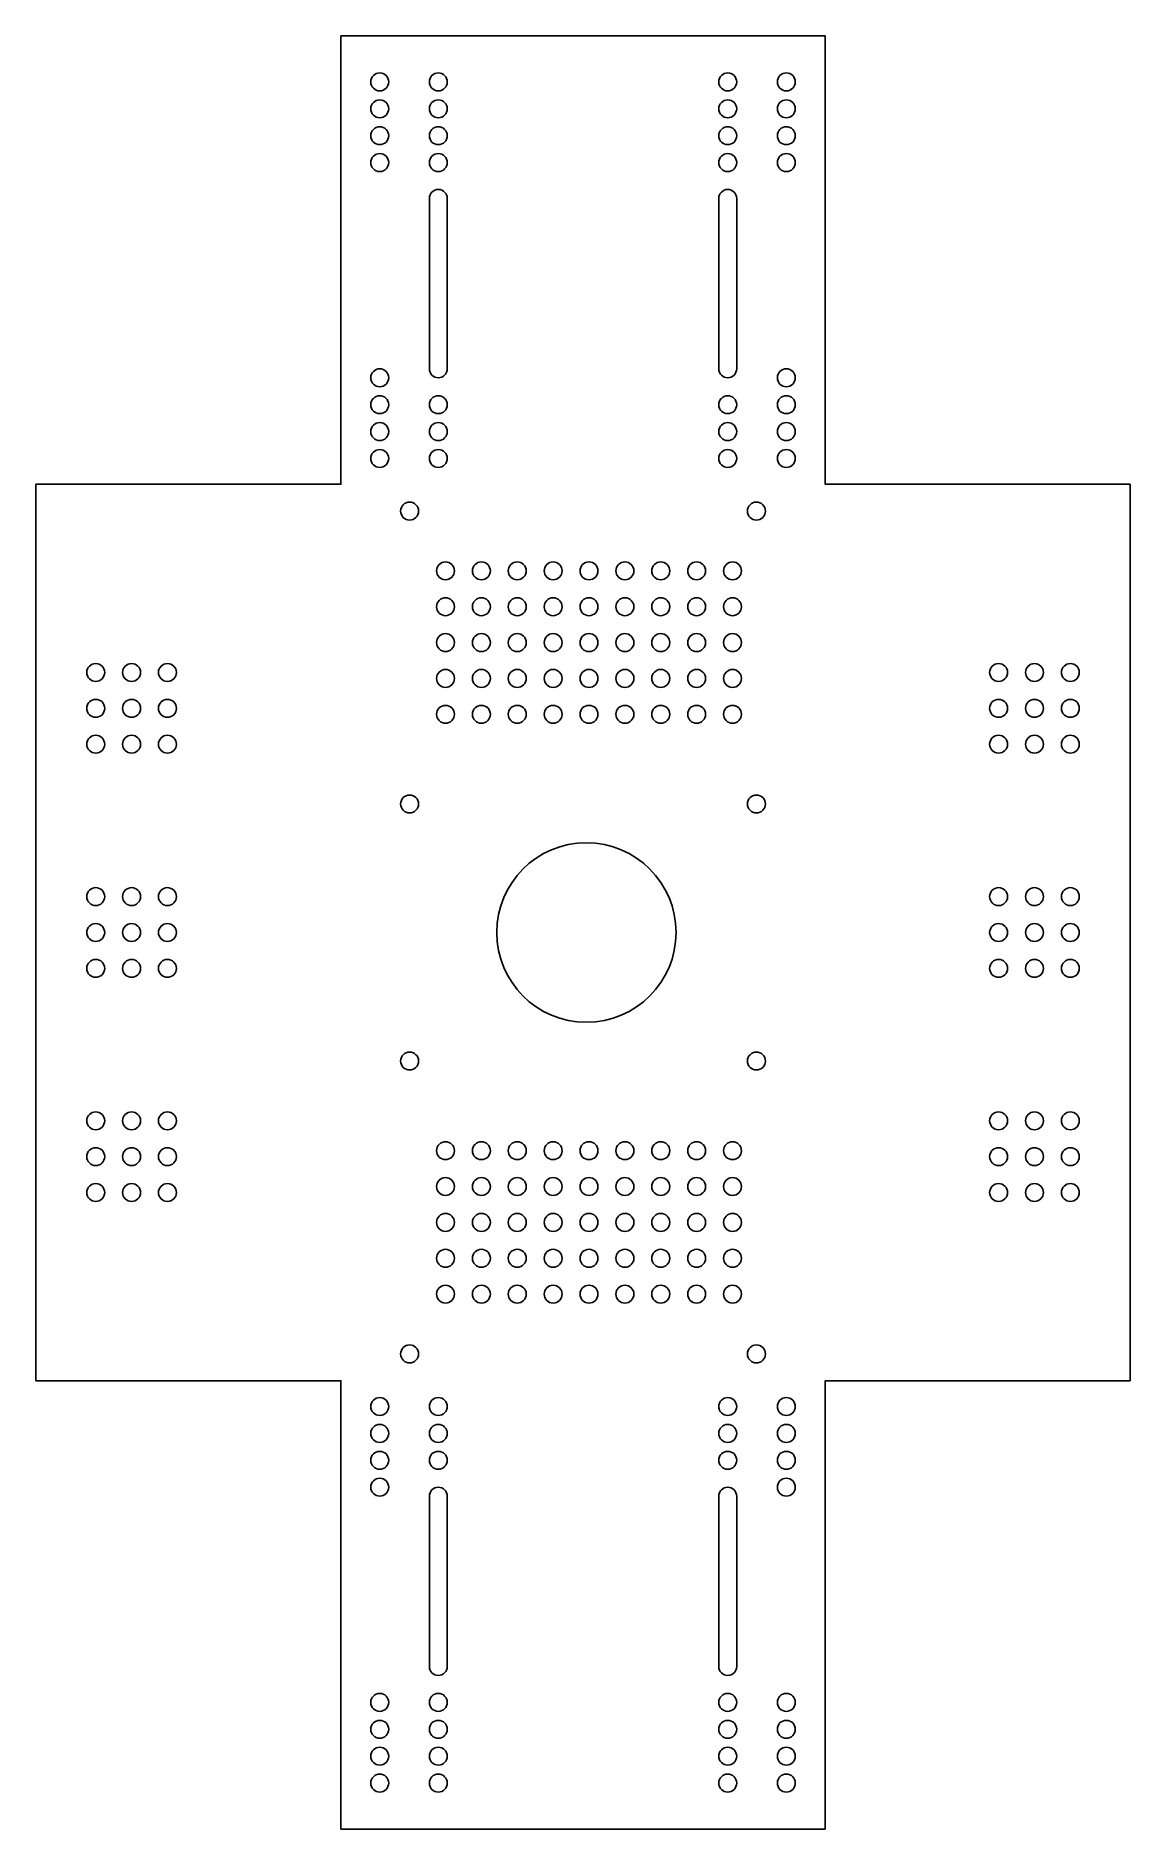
# Model space of a CAD drawing. Header units: millimetres. Extents: x 270 to 453, y 32 to 332.
import ezdxf

# ---------------------------------------------------------------- set-up
doc = ezdxf.new("R2010")
doc.units = ezdxf.units.MM
doc.layers.add('r3', color=7, linetype='Continuous', true_color=0xc2ced6)
doc.layers.add('telaio', color=7, linetype='Continuous', true_color=0xc2ced6)

msp = doc.modelspace()

# ---------------------------------------------------------------- linework, layer by layer
at = {"layer": 'r3'}
for points in [[(338.38, 304.41), (338.38, 275.91, -1), (335.38, 275.91), (335.38, 304.41, -1)], [(383.78, 304.41), (383.78, 275.91, 1), (386.78, 275.91), (386.78, 304.41, 1)], [(338.38, 58.81), (338.38, 87.31, 1), (335.38, 87.31), (335.38, 58.81, 1)], [(383.78, 58.81), (383.78, 87.31, -1), (386.78, 87.31), (386.78, 58.81, -1)]]:
    msp.add_lwpolyline(points, format="xyb", close=True, dxfattribs=at)
for centre, radius in [((327.08, 323.91), 1.5), ((336.88, 323.91), 1.5), ((385.28, 323.91), 1.5), ((395.08, 323.91), 1.5), ((327.08, 319.41), 1.5), ((336.88, 319.41), 1.5), ((385.28, 319.41), 1.5), ((395.08, 319.41), 1.5), ((327.08, 314.91), 1.5), ((327.08, 314.91), 1.5), ((336.88, 314.91), 1.5), ((336.88, 314.91), 1.5), ((385.28, 314.91), 1.5), ((385.28, 314.91), 1.5), ((395.08, 314.91), 1.5), ((395.08, 314.91), 1.5), ((327.08, 310.41), 1.5), ((336.88, 310.41), 1.5), ((385.28, 310.41), 1.5), ((395.08, 310.41), 1.5), ((327.08, 274.41), 1.5), ((327.08, 274.41), 1.5), ((395.08, 274.41), 1.5), ((395.08, 274.41), 1.5), ((327.08, 269.91), 1.5), ((336.88, 269.91), 1.5), ((385.28, 269.91), 1.5), ((395.08, 269.91), 1.5), ((327.08, 265.41), 1.5), ((327.08, 265.41), 1.5), ((336.88, 265.41), 1.5), ((336.88, 265.41), 1.5), ((385.28, 265.41), 1.5), ((385.28, 265.41), 1.5), ((395.08, 265.41), 1.5), ((395.08, 265.41), 1.5), ((327.08, 260.91), 1.5), ((336.88, 260.91), 1.5), ((385.28, 260.91), 1.5), ((395.08, 260.91), 1.5), ((332.08, 252.11), 1.5), ((390.08, 252.11), 1.5), ((338.08, 242.11), 1.5), ((344.08, 242.11), 1.5), ((350.08, 242.11), 1.5), ((356.08, 242.11), 1.5), ((362.08, 242.11), 1.5), ((368.08, 242.11), 1.5), ((374.08, 242.11), 1.5), ((380.08, 242.11), 1.5), ((386.08, 242.11), 1.5), ((338.08, 236.11), 1.5), ((344.08, 236.11), 1.5), ((350.08, 236.11), 1.5), ((356.08, 236.11), 1.5), ((362.08, 236.11), 1.5), ((368.08, 236.11), 1.5), ((374.08, 236.11), 1.5), ((380.08, 236.11), 1.5), ((386.08, 236.11), 1.5), ((338.08, 230.11), 1.5), ((344.08, 230.11), 1.5), ((350.08, 230.11), 1.5), ((356.08, 230.11), 1.5), ((362.08, 230.11), 1.5), ((368.08, 230.11), 1.5), ((374.08, 230.11), 1.5), ((380.08, 230.11), 1.5), ((386.08, 230.11), 1.5), ((279.58, 225.11), 1.5), ((285.58, 225.11), 1.5), ((291.58, 225.11), 1.5), ((338.08, 224.11), 1.5), ((344.08, 224.11), 1.5), ((350.08, 224.11), 1.5), ((356.08, 224.11), 1.5), ((362.08, 224.11), 1.5), ((368.08, 224.11), 1.5), ((374.08, 224.11), 1.5), ((380.08, 224.11), 1.5), ((386.08, 224.11), 1.5), ((430.58, 225.11), 1.5), ((436.58, 225.11), 1.5), ((442.58, 225.11), 1.5), ((279.58, 219.11), 1.5), ((285.58, 219.11), 1.5), ((291.58, 219.11), 1.5), ((338.08, 218.11), 1.5), ((344.08, 218.11), 1.5), ((350.08, 218.11), 1.5), ((356.08, 218.11), 1.5), ((362.08, 218.11), 1.5), ((368.08, 218.11), 1.5), ((374.08, 218.11), 1.5), ((380.08, 218.11), 1.5), ((386.08, 218.11), 1.5), ((430.58, 219.11), 1.5), ((436.58, 219.11), 1.5), ((442.58, 219.11), 1.5), ((279.58, 213.11), 1.5), ((285.58, 213.11), 1.5), ((291.58, 213.11), 1.5), ((430.58, 213.11), 1.5), ((436.58, 213.11), 1.5), ((442.58, 213.11), 1.5), ((332.08, 203.11), 1.5), ((390.08, 203.11), 1.5), ((361.64, 181.61), 15), ((279.58, 187.61), 1.5), ((285.58, 187.61), 1.5), ((291.58, 187.61), 1.5), ((430.58, 187.61), 1.5), ((436.58, 187.61), 1.5), ((442.58, 187.61), 1.5), ((279.58, 181.61), 1.5), ((285.58, 181.61), 1.5), ((291.58, 181.61), 1.5), ((430.58, 181.61), 1.5), ((436.58, 181.61), 1.5), ((442.58, 181.61), 1.5), ((279.58, 175.61), 1.5), ((285.58, 175.61), 1.5), ((291.58, 175.61), 1.5), ((430.58, 175.61), 1.5), ((436.58, 175.61), 1.5), ((442.58, 175.61), 1.5), ((332.08, 160.11), 1.5), ((390.08, 160.11), 1.5), ((279.58, 150.11), 1.5), ((285.58, 150.11), 1.5), ((291.58, 150.11), 1.5), ((430.58, 150.11), 1.5), ((436.58, 150.11), 1.5), ((442.58, 150.11), 1.5), ((279.58, 144.11), 1.5), ((285.58, 144.11), 1.5), ((291.58, 144.11), 1.5), ((338.08, 145.11), 1.5), ((344.08, 145.11), 1.5), ((350.08, 145.11), 1.5), ((356.08, 145.11), 1.5), ((362.08, 145.11), 1.5), ((368.08, 145.11), 1.5), ((374.08, 145.11), 1.5), ((380.08, 145.11), 1.5), ((386.08, 145.11), 1.5), ((430.58, 144.11), 1.5), ((436.58, 144.11), 1.5), ((442.58, 144.11), 1.5), ((279.58, 138.11), 1.5), ((285.58, 138.11), 1.5), ((291.58, 138.11), 1.5), ((338.08, 139.11), 1.5), ((344.08, 139.11), 1.5), ((350.08, 139.11), 1.5), ((356.08, 139.11), 1.5), ((362.08, 139.11), 1.5), ((368.08, 139.11), 1.5), ((374.08, 139.11), 1.5), ((380.08, 139.11), 1.5), ((386.08, 139.11), 1.5), ((430.58, 138.11), 1.5), ((436.58, 138.11), 1.5), ((442.58, 138.11), 1.5), ((338.08, 133.11), 1.5), ((344.08, 133.11), 1.5), ((350.08, 133.11), 1.5), ((356.08, 133.11), 1.5), ((362.08, 133.11), 1.5), ((368.08, 133.11), 1.5), ((374.08, 133.11), 1.5), ((380.08, 133.11), 1.5), ((386.08, 133.11), 1.5), ((338.08, 127.11), 1.5), ((344.08, 127.11), 1.5), ((350.08, 127.11), 1.5), ((356.08, 127.11), 1.5), ((362.08, 127.11), 1.5), ((368.08, 127.11), 1.5), ((374.08, 127.11), 1.5), ((380.08, 127.11), 1.5), ((386.08, 127.11), 1.5), ((338.08, 121.11), 1.5), ((344.08, 121.11), 1.5), ((350.08, 121.11), 1.5), ((356.08, 121.11), 1.5), ((362.08, 121.11), 1.5), ((368.08, 121.11), 1.5), ((374.08, 121.11), 1.5), ((380.08, 121.11), 1.5), ((386.08, 121.11), 1.5), ((332.08, 111.11), 1.5), ((390.08, 111.11), 1.5), ((327.08, 102.31), 1.5), ((336.88, 102.31), 1.5), ((385.28, 102.31), 1.5), ((395.08, 102.31), 1.5), ((327.08, 97.81), 1.5), ((327.08, 97.81), 1.5), ((336.88, 97.81), 1.5), ((336.88, 97.81), 1.5), ((385.28, 97.81), 1.5), ((385.28, 97.81), 1.5), ((395.08, 97.81), 1.5), ((395.08, 97.81), 1.5), ((327.08, 93.31), 1.5), ((336.88, 93.31), 1.5), ((385.28, 93.31), 1.5), ((395.08, 93.31), 1.5), ((327.08, 88.81), 1.5), ((327.08, 88.81), 1.5), ((395.08, 88.81), 1.5), ((395.08, 88.81), 1.5), ((327.08, 52.81), 1.5), ((336.88, 52.81), 1.5), ((385.28, 52.81), 1.5), ((395.08, 52.81), 1.5), ((327.08, 48.31), 1.5), ((327.08, 48.31), 1.5), ((336.88, 48.31), 1.5), ((336.88, 48.31), 1.5), ((385.28, 48.31), 1.5), ((385.28, 48.31), 1.5), ((395.08, 48.31), 1.5), ((395.08, 48.31), 1.5), ((327.08, 43.81), 1.5), ((336.88, 43.81), 1.5), ((385.28, 43.81), 1.5), ((395.08, 43.81), 1.5), ((327.08, 39.31), 1.5), ((336.88, 39.31), 1.5), ((385.28, 39.31), 1.5), ((395.08, 39.31), 1.5)]:
    msp.add_circle(centre, radius, dxfattribs=at)
at = {"layer": 'telaio'}
msp.add_lwpolyline([(401.58, 31.61), (401.58, 106.61), (452.58, 106.61), (452.58, 256.61), (401.58, 256.61), (401.58, 331.61), (320.58, 331.61), (320.58, 256.61), (269.58, 256.61), (269.58, 106.61), (320.58, 106.61), (320.58, 31.61), (401.58, 31.61)], dxfattribs=at)

doc.saveas('drawing.dxf')
